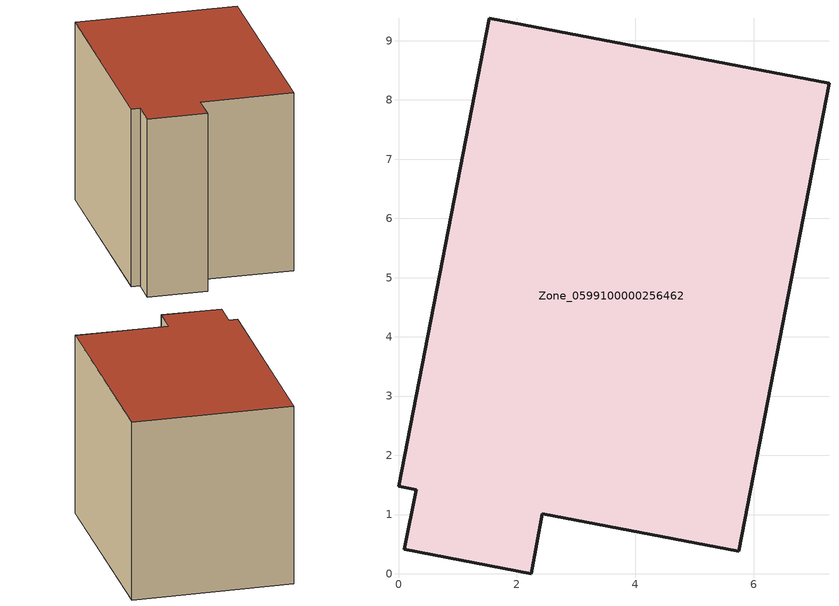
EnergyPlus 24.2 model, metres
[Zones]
Zone_0599100000256462
 floor ground (C_G): 2.43,1.01 2.24,0 0.1,0.41 0.3,1.42 0,1.48 1.53,9.38 7.27,8.28 5.75,0.38 z0
 wall outside (C_F): 2.24,0 2.43,1.01 5.75,0.38 7.27,8.28 1.53,9.38 0,1.48 0.3,1.42 0.1,0.41 2.24,0 z0:6.73
 roof outside (C_R): 2.43,1.01 5.75,0.38 7.27,8.28 1.53,9.38 0,1.48 0.3,1.42 0.1,0.41 2.24,0 z6.73
[BUILDING]
Pand.0599100000256462: North Axis=0; Terrain=City; Loads Convergence Tolerance Value=0.04; Temperature Convergence Tolerance Value=0.4; Solar Distribution=FullExterior; Maximum Number of Warmup Days=25; Minimum Number of Warmup Days=1
[Site:Location]
Rotterdam.The.Hague.AP_ZH_NLD Design_Conditions: Latitude=51.96; Longitude=4.45; Time Zone=1; Elevation=-4.5
[SITE:GROUNDTEMPERATURE:BUILDINGSURFACE]
18, 18, 18, 18, 18, 18, 18, 18, 18, 18, 18, 18
[MATERIAL] Thermal Absorptance=0.9; Solar Absorptance=0.7; Visible Absorptance=0.7
Name | Roughness | Thickness | Conductivity | Density | Specific Heat
G.TI.1946-1964 | MediumSmooth | 0.15 | 1 | 540 | 1210
F.TI.1946-1964 | Rough | 0.3 | 0.857143 | 1920 | 840
R.TI.1946-1964 | MediumRough | 0.2 | 0.277778 | 1500 | 1000
[CONSTRUCTION]
C_G: G.TI.1946-1964
C_F: F.TI.1946-1964
C_R: R.TI.1946-1964
[ZONE]
Zone_0599100000256462: Type=1; Multiplier=1; Ceiling Height=Autocalculate; Volume=Autocalculate; Floor Area=autocalculate; Part of Total Floor Area=Yes
[ZONEINFILTRATION:DESIGNFLOWRATE]
Infil_Zone_0599100000256462: Zone or ZoneList or Space or SpaceList=Zone_0599100000256462; Schedule=AlwaysOn; Design Flow Rate Calculation Method=Flow/Area; Flow Rate per Floor Area=0.003; Constant Term Coefficient=1; Temperature Term Coefficient=0; Velocity Term Coefficient=0; Velocity Squared Term Coefficient=0
[HVACTEMPLATE:ZONE:IDEALLOADSAIRSYSTEM]
Zone_0599100000256462: Maximum Heating Supply Air Temperature=50; Minimum Cooling Supply Air Temperature=13; Maximum Heating Supply Air Humidity Ratio=0.0156; Minimum Cooling Supply Air Humidity Ratio=0.0077; Heating Limit=NoLimit; Cooling Limit=NoLimit; Dehumidification Control Type=ConstantSensibleHeatRatio; Cooling Sensible Heat Ratio=0.7; Dehumidification Setpoint=60; Humidification Control Type=None; Humidification Setpoint=30; Outdoor Air Method=None; Outdoor Air Flow Rate per Person=0.00944; Outdoor Air Flow Rate per Zone Floor Area=0; Outdoor Air Flow Rate per Zone=0; Demand Controlled Ventilation Type=None; Outdoor Air Economizer Type=NoEconomizer; Heat Recovery Type=None; Sensible Heat Recovery Effectiveness=0.7; Latent Heat Recovery Effectiveness=0.65
[ZONECONTROL:THERMOSTAT]
ThermostatControl_Zone_0599100000256462: Zone or ZoneList=Zone_0599100000256462; Control Type Schedule=DualSetpointControlType; Control 1=Thermostat_Zone_0599100000256462; Temperature Difference Between Cutout And Setpoint=0
[THERMOSTATSETPOINT:DUALSETPOINT]
Thermostat_Zone_0599100000256462: Heating Setpoint Temperature Schedule=HeatingSetpoint_Zone_0599100000256462; Cooling Setpoint Temperature Schedule=CoolingSetpoint_Zone_0599100000256462
[SCHEDULE:COMPACT]
HeatingSetpoint_Zone_0599100000256462: Through: 12/31, For: AllDays, Until: 24:00, 21
CoolingSetpoint_Zone_0599100000256462: Through: 12/31, For: AllDays, Until: 24:00, 24
DualSetpointControlType: Through: 12/31, For: AllDays, Until: 24:00, 4
AlwaysOn: Through: 12/31, For: AllDays, Until: 24:00, 1
